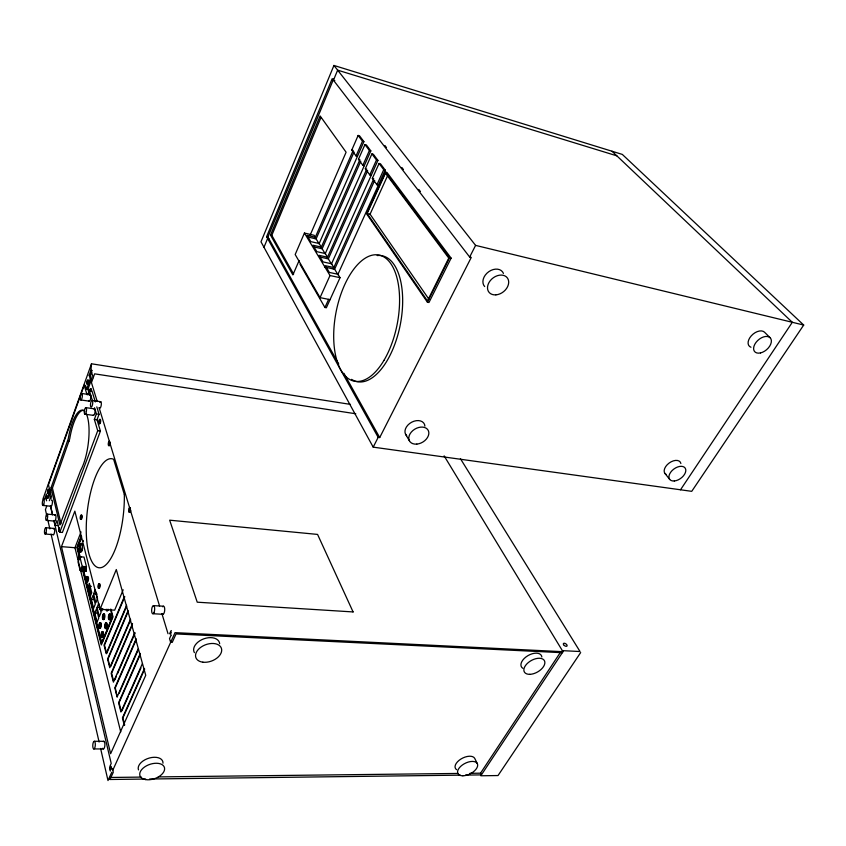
<?xml version="1.0" encoding="UTF-8"?>
<svg xmlns="http://www.w3.org/2000/svg" width="846" height="846" viewBox="0 0 846 846"><rect width="100%" height="100%" fill="white"/><g stroke="black" fill="none" stroke-linecap="round" stroke-linejoin="round"><path stroke-width="1.27" d="M81.195 568.427C80.698 576.961 83.839 562.262 80.159 570.458C89.211 573.26 84.685 569.326 86.461 566.704L84.018 557.08L79.81 556.753L78.128 562.294L80.159 570.458M350.466 404.388L91.495 363.791L90.956 370.305L89.168 375.254L90.311 378.976L86.62 389.192L87.921 389.382L89.285 393.95M86.07 413.387A33.428 10.247 -82.3 0 1 80.761 470.133L59.918 525.017L51.003 487.941L68.304 438.609A33.428 10.247 -82.3 0 1 84.822 411.547M61.06 523.875L52.42 488.089L69.742 438.788A33.406 10.268 -82.4 0 1 83.786 410.331M79.08 559.185C79.894 553.929 76.796 560.56 78.974 559.523M85.89 570.183L85.88 569.115M85.319 569.072L83.31 568.586M91.495 363.791L42.956 498.971L46.075 498.59L46.593 500.821M86.62 389.192L85.509 385.448L84.209 385.258L48.465 484.737L51.12 495.83L49.343 500.726M44.827 498.463L46.414 494.053L47.344 497.987L48.592 498.114L50.675 492.361M46.075 498.59L46.868 496.38M87.921 389.382L91.611 379.177L90.469 375.455L91.812 371.743M47.344 497.987L50.252 489.929M46.646 506.289L45.42 509.673L46.911 516.092M87.751 394.775L89.327 390.44L91.939 390.82L95.312 401.935M57.74 525.599L55.159 525.366L56.989 520.417L59.812 532.24L62.414 532.462L100.41 431.079L97.015 419.764L99.045 414.286L96.804 406.873M59.812 532.24L97.713 430.73L94.35 419.405L96.381 413.927L94.519 407.74M100.018 609.332L116.304 569.527L145.734 675.298L110.625 753.701L61.472 546.632L74.85 511.143L100.018 609.332L114.675 610.167L123.167 589.799M120.735 731.927L74.956 547.732L81.026 531.923M81.438 535.581L76.88 547.436L79.418 557.567M79.936 557.599L77.367 547.362L81.597 536.364M80.317 557.525L77.779 547.394L81.459 537.845M88.999 586.215L90.575 593.458L88.999 586.215L91.357 586.373M91.357 599.423L92.997 595.351L95.249 604.234L93.599 608.316L91.357 599.423L93.737 599.571M93.599 593.86L95.249 589.768L97.523 598.63L95.862 602.733L93.599 593.86L97.184 594.082M94.784 613.033L96.444 608.94L98.749 618.014L97.068 622.117L94.784 613.033L97.184 613.16M97.057 607.439L98.728 603.335L101.055 612.388L99.363 616.512L97.057 607.439L100.663 607.65M102.768 608.581L101.816 610.897L101.203 608.486M333.937 65.449L260.991 241.808L373.202 447.143L691.732 491.336L803.7 325.054L622.318 154.416L333.937 65.449L475.589 245.382L803.7 325.054M266.606 236.7L332.224 78.636L469.667 257.047L471.264 257.427L379.706 437.551L378.173 437.34L266.606 236.7L267.918 236.996L338.728 364.034M267.918 236.996L333.588 79.048M263.973 247.275L267.622 238.519L268.933 238.815M299.146 260.473L292.885 274.908L270.498 235.04L320.116 115.934L346.099 152.217L310.101 235.22M110.424 609.268L112.444 616.882L101.414 643.32L83.141 570.394M293.604 274.062L271.809 235.336L320.951 117.531M102.313 642.251L112.444 616.882M126.583 605.26L106.194 653.598L104.047 645.107L124.246 596.885M126.636 606.254L106.638 653.62L104.502 645.117L124.806 596.663M130.474 619.198L109.758 667.716L107.569 659.034L128.084 610.632M109.895 666.5L108.013 659.055L128.127 611.626M110.72 666.542L130.675 619.822M134.599 633.104L113.406 682.151L111.164 673.279L132.526 623.481M113.533 680.903L111.619 673.3L132.209 625.31M300.013 264.248L324.927 307.5L326.345 307.775L340.039 277.678L337.956 274.273L329.38 272.433L325.308 265.676L333.842 267.537L331.547 263.783L323.045 261.922L319.069 255.333L327.518 257.205L325.287 253.536L316.848 251.664L312.967 245.213L321.353 247.106L319.164 243.521L310.799 241.628L307.003 235.325L315.315 237.229L314.12 235.283L304.433 233.052L295.18 254.519L320.052 297.623L330.046 299.653M114.897 679.761L116.462 676.155M117.499 673.754L129.977 644.895M131.014 642.495L135.17 632.871M136.217 639.692L115.289 687.851L117.129 696.914L114.834 687.84L136.164 638.719M357.456 156.33L356.039 155.95L351.767 150.07L358.133 135.445L359.55 135.836L363.896 141.652L319.164 243.521M314.723 238.583L353.173 150.451L351.767 150.07M319.312 244.145L316.108 238.889L354.051 152.037M117.129 696.914L138.141 648.882M119.17 693.308L138.194 649.865M356.039 155.95L362.479 141.25L358.133 135.445M142.297 663.803L120.936 712.004L118.588 702.73L140.277 653.429M121.105 710.852L119.053 702.73L140.32 654.402M364.266 165.71L362.828 165.319L358.461 159.302L364.954 144.56L366.381 144.952L370.834 150.905L325.287 253.536M320.75 248.46L359.888 159.683L358.461 159.302M325.424 254.138L322.146 248.777L360.777 161.258M362.828 165.319L369.395 150.514L364.954 144.56M121.93 710.82L128.264 696.533M129.322 694.154L140.933 667.97M371.235 175.302L369.797 174.921L365.324 168.756L371.923 153.898L373.361 154.289L377.929 160.38L331.547 263.783M124.225 725.064L122.437 717.947L144.476 668.477M326.916 258.569L366.752 169.137L365.324 168.756M124.7 725.075L122.903 717.958L144.687 669.08M331.674 264.364L328.322 258.876L367.65 170.702M369.797 174.921L376.481 159.989L371.923 153.898M378.374 185.126L376.925 184.745L372.346 178.432L379.071 163.458L380.52 163.849L385.194 170.088L337.956 274.273M320.052 297.623L330.003 275.532L304.433 233.052M333.218 268.912L373.245 180.008M169.602 633.813L170.691 631.412A3.437 1.301 -85.6 0 1 171.326 630.534M338.072 274.834L334.635 269.218L374.693 180.388M170.606 636.224L169.517 638.624L170.649 642.315L172.235 642.389L176.063 633.94L562.326 652.7M376.925 184.745L383.735 169.697L379.071 163.458M111.767 772.239L108.002 780.551L100.589 748.456M112.804 770.198L175.027 632.649L562.992 651.695L480.803 775.771L498.019 775.549L580.673 652.562M385.501 172.066L366.561 213.805L427.399 302.181L428.954 302.508L451.119 258.136L386.971 172.457L385.501 172.066L449.554 257.766L451.119 258.136M145.671 779.05L109.98 779.494L113.29 772.229L112.391 768.432M367.175 213.488L385.459 173.219L448.782 258.093L427.442 300.901L367.175 213.488L370.072 214.197L429.049 299.399M324.927 307.5L328.629 299.357M370.072 214.197L387.838 175.175M81.205 571.05L85.975 570.891M427.399 302.181L449.554 257.766M373.202 447.143L378.173 437.34M469.667 257.047L475.589 245.382M81.343 568.142L82.231 566.397L79.81 556.753M469.964 773.307L480.528 773.181L560.581 652.129M680.512 489.781L792.311 322.294L611.986 151.223M110.837 777.453L141.197 777.104M158.361 776.903L458.088 773.445M149.636 779.007L460.235 775.158M465.522 775.095L481.385 774.894L480.528 773.181M93.737 748.943L103.307 748.943M94.34 741.276A3.849 1.258 -86.6 0 1 94.974 747.282A3.849 1.258 -86.6 0 1 92.827 746.775A3.849 1.258 -86.6 0 1 94.34 741.276L103.889 741.308M562.357 650.648L580.039 651.526L460.425 458.691M152.862 613.731L162.897 614.291M153.443 605.63L163.468 606.233M81.015 570.659L85.848 571.156M81.1 570.902L85.71 571.325M81.459 567.994L85.954 568.279M81.829 568.11L86.07 568.417M81.914 568.353L86.155 568.66M81.967 568.671L86.207 568.977M81.988 569.041L86.229 569.358M81.977 569.453L86.207 569.76M81.925 569.866L86.165 570.172M81.84 570.246L86.081 570.564M82.231 566.397L86.461 566.704M78.837 556.901L81.068 557.102M61.472 546.632L74.956 547.732M45.166 534.006L53.414 534.714M45.716 527.714L53.954 528.443M46.424 520.385L54.683 521.136M46.974 514.093L55.223 514.865M42.998 505.464L51.151 506.257M51.003 487.941L52.42 488.089M68.04 440.755L69.478 440.935M97.713 430.73L100.41 431.079M94.35 419.405L97.015 419.764M84.864 414.202L93.42 415.365M96.381 413.927L99.045 414.286M85.954 407.666A3.321 1.026 -81.9 0 1 85.996 412.911A3.321 1.026 -81.9 0 1 84.293 412.235A3.321 1.026 -81.9 0 1 85.954 407.666L94.498 408.851M80.74 399.957L89.19 401.152M92.14 400.465A3.352 1.047 -81.8 0 1 92.193 405.742A3.352 1.047 -81.8 0 1 90.459 405.086A3.352 1.047 -81.8 0 1 92.14 400.465L100.727 401.691M81.819 393.496A3.278 0.994 -81.7 0 1 81.84 398.646A3.278 0.994 -81.7 0 1 80.19 398.043A3.278 0.994 -81.7 0 1 81.819 393.496L90.258 394.712M90.311 378.976L91.611 379.177M355.785 413.768L94.615 373.847L91.453 382.593L97.227 401.522M89.168 375.254L90.469 375.455M92.256 370.495L90.956 370.305L93.229 377.676M330.003 275.532L340.039 277.678M324.695 267.061L334.635 269.218M319.672 256.973L328.322 258.876M270.498 235.04L271.809 235.336M313.57 246.842L322.146 248.777M307.595 236.954L316.108 238.889M372.346 178.432L373.784 178.813M383.735 169.697L385.194 170.088M376.481 159.989L377.929 160.38M369.395 150.514L370.834 150.905M362.479 141.25L363.896 141.652M334.815 80.634L333.451 80.233L337.639 70.155L616.85 155.833M85.573 571.399L85.192 570.648M770.061 337.67L764.435 332.129A10.342 6.398 -41.2 0 0 751.269 335.851A10.342 6.398 -41.2 0 0 750.962 347.241M664.924 473.422L669.672 479.386M384.877 145.491L386.485 147.585M401.829 167.466L403.447 169.56M418.781 189.43L420.399 191.524M444.129 455.867L562.992 651.695M405.509 434.135L409.327 440.681M343.846 373.223L379.706 437.551M477.25 763.483L474.68 758.312A10.871 5.848 -27.1 0 0 460.869 759.074A10.871 5.848 -27.1 0 0 456.629 769.68M99.151 407.835L159.566 605.969M161.872 613.54L168.026 633.739M89.327 390.44L92.299 400.327M84.209 385.258L87.011 394.68M110.985 609.247L113.015 616.882L101.287 644.98L82.591 570.236M83.701 570.965L85.541 578.304M86.493 582.101L101.573 642.209M50.506 505.654L52.547 514.283M53.996 520.438L55.159 525.366M50.4 505.887L52.515 514.854M54.028 521.263L111.207 763.42L110.266 765.493A3.268 1.1 -87.1 0 0 110.34 771.055M109.515 777.474L109.98 779.494M47.799 519.941L49.872 528.93M51.056 534.059L99.109 742.037M666.098 474.426A9.539 5.795 -36.4 0 1 669.101 463.079A9.539 5.795 -36.4 0 1 680.882 463.471M406.683 435.732A10.702 7.603 -30.7 0 1 411.706 422.196A10.702 7.603 -30.7 0 1 424.914 426.098M484.673 286.551A11.58 8.629 -38.5 0 1 488.819 271.661A11.58 8.629 -38.5 0 1 503.444 273.417M377.157 255.545A64.19 31.239 -78.9 0 1 399.999 326.091A64.19 31.239 -78.9 0 1 351.587 379.357M93.927 409.094A3.31 1.047 -81.9 0 1 95.016 412.076A3.31 1.047 -81.9 0 1 93.176 415.153M89.412 395.41A3.268 1.015 -81.7 0 1 90.765 395.695A3.268 1.015 -81.7 0 1 90.215 400.073A3.268 1.015 -81.7 0 1 88.777 400.539M171.315 635.558A1.713 0.645 -85.6 0 1 170.776 634.056A1.713 0.645 -85.6 0 1 171.378 632.195M111.26 768.951A1.629 0.55 -87.1 0 1 110.34 768.813A1.629 0.55 -87.1 0 1 110.889 766.381A1.629 0.55 -87.1 0 1 111.344 768.57M51.437 500.24A3.12 0.909 -83.1 0 1 52.399 501.636A3.12 0.909 -83.1 0 1 51.743 505.559A3.12 0.909 -83.1 0 1 50.57 505.517M59.654 530.759A2.126 0.635 -83.5 0 1 58.691 530.749A2.126 0.635 -83.5 0 1 59.146 527.597M105.433 624.221A2.929 0.983 -85 0 1 106.86 623.164A2.929 0.983 -85 0 1 106.913 627.161A2.929 0.983 -85 0 1 105.475 628.218M105.316 627.753A2.929 0.983 -85 0 1 105.285 624.93M103.223 741.667A3.839 1.28 -86.7 0 1 104.756 742.904A3.839 1.28 -86.7 0 1 104.375 747.822A3.839 1.28 -86.7 0 1 102.715 748.276M99.849 402.379A3.342 1.058 -81.8 0 1 101.256 402.696A3.342 1.058 -81.8 0 1 100.706 407.169A3.342 1.058 -81.8 0 1 99.204 407.624M87.878 380.288A2.147 0.666 -81.5 0 1 88.587 382.064A2.147 0.666 -81.5 0 1 87.445 384.274A2.147 0.666 -81.5 0 1 87.519 380.986M103.127 615.285A2.908 0.973 -84.9 0 1 104.608 614.344A2.908 0.973 -84.9 0 1 104.46 618.585A2.908 0.973 -84.9 0 1 103.011 618.786M82.559 548.61A4.325 1.364 -83.8 0 1 80.402 551.687A4.325 1.364 -83.8 0 1 80.37 545.416A4.325 1.364 -83.8 0 1 82.538 544.507M48.222 490.12A2.052 0.592 -82.9 0 1 49.089 489.866A2.052 0.592 -82.9 0 1 48.846 492.742A2.052 0.592 -82.9 0 1 47.968 492.985M60.066 530.802A2.126 0.635 -83.5 0 1 59.146 530.981M59.146 528.983A2.126 0.635 -83.5 0 1 59.558 527.64M99.701 419.838A2.231 0.709 -82 0 1 100.695 420.917A2.231 0.709 -82 0 1 99.617 423.793A2.231 0.709 -82 0 1 99.363 420.748M90.279 389.615A2.168 0.677 -81.6 0 1 91.167 388.885A2.168 0.677 -81.6 0 1 91.305 391.106M89.951 391.212A2.168 0.677 -81.6 0 1 90.131 390.112M89.528 391.148A2.168 0.666 -81.6 0 1 90.511 388.674A2.168 0.666 -81.6 0 1 90.892 391.042M54.704 515.404A3.162 0.941 -83.3 0 1 55.868 515.817A3.162 0.941 -83.3 0 1 55.519 519.856A3.162 0.941 -83.3 0 1 54.229 520.829M51.067 498.759A2.062 0.603 -83 0 1 51.172 496.327M130.284 508.076A2.443 0.846 -83.4 0 1 129.745 512.031A2.443 0.846 -83.4 0 1 128.666 510.318A2.443 0.846 -83.4 0 1 129.946 507.537M130.792 510.413A2.443 0.846 -83.4 0 1 129.935 512.338A2.443 0.846 -83.4 0 1 129.163 511.322M129.343 508.911A2.443 0.846 -83.4 0 1 129.956 507.674M81.163 515.457A2.221 0.698 -83.4 0 1 82.104 516.747A2.221 0.698 -83.4 0 1 81.068 519.476A2.221 0.698 -83.4 0 1 80.835 516.314M110.297 442.617A2.284 0.751 -82.4 0 1 109.832 445.091A2.284 0.751 -82.4 0 1 108.944 445.556M108.732 444.827A2.284 0.751 -82.4 0 1 108.711 443.738M109.071 442.067A2.284 0.751 -82.4 0 1 109.462 441.358M99.056 584.036A2.358 0.783 -84.4 0 1 100.092 585.379A2.358 0.783 -84.4 0 1 99.098 588.393A2.358 0.783 -84.4 0 1 98.58 585.485M162.675 606.793A4.04 1.502 -85.1 0 1 164.526 607.65A4.04 1.502 -85.1 0 1 164.156 612.832A4.04 1.502 -85.1 0 1 162.178 613.762M53.435 528.962A3.162 0.941 -83.5 0 1 54.588 529.416A3.162 0.941 -83.5 0 1 54.239 533.456A3.162 0.941 -83.5 0 1 52.97 534.386M108.944 616.068A2.94 0.994 -84.9 0 1 110.477 614.196A2.94 0.994 -84.9 0 1 110.519 618.553A2.94 0.994 -84.9 0 1 108.975 618.902M138.511 769.902A12.849 7.54 -18.9 0 1 149.467 757.995A12.849 7.54 -18.9 0 1 162.982 763.219M194.4 652.636A13.536 8.682 -20.4 0 1 203.96 638.772A13.536 8.682 -20.4 0 1 219.674 643.69M107.791 609.321A2.919 0.973 -84.8 0 1 106.829 610.791A2.919 0.973 -84.8 0 1 106.088 609.363M522.849 668.319A11.484 6.546 -29.7 0 1 527.83 655.703A11.484 6.546 -29.7 0 1 541.863 656.982M108.235 609.342A2.919 0.983 -84.8 0 1 107.273 610.823A2.919 0.983 -84.8 0 1 106.533 609.384M87.106 577.416A2.771 0.888 -84.3 0 1 88.344 577.152A2.771 0.888 -84.3 0 1 88.196 580.832A2.771 0.888 -84.3 0 1 86.948 581.741M83.363 541.271A4.346 1.375 -83.7 0 1 83.215 540.414M99.627 623.703A2.898 0.962 -85 0 1 100.97 623.037A2.898 0.962 -85 0 1 101.002 626.812A2.898 0.962 -85 0 1 99.68 628.134M99.352 627.214A2.898 0.962 -85 0 1 99.458 624.359M82.527 547.51A3.786 1.195 -83.8 0 1 80.603 551.296A3.786 1.195 -83.8 0 1 80.571 545.427A3.786 1.195 -83.8 0 1 82.517 545.659M109.885 616.459C109.081 621.45 108.616 613.16 109.885 616.459M101.615 634.415C102.281 638.741 102.937 630.133 101.615 634.415M105.253 625.659C105.93 629.984 106.575 621.345 105.253 625.659M99.352 625.437C100.008 629.71 100.653 621.176 99.352 625.437M81.724 569.273C81.301 572.012 81.047 567.539 81.724 569.273M86.218 579.288C86.842 583.275 87.434 575.121 86.218 579.288M78.456 558.497C78.815 560.782 79.164 556.097 78.456 558.497M102.969 616.501C103.297 621.186 104.534 612.737 102.969 616.501M89.412 583.444L88.132 586.659L90.469 595.922L91.759 592.697L89.412 583.444M353.089 611.933L197.234 602.193L169.665 520.184L317.567 534.418L353.089 611.933M124.33 494.476L113.639 459.315A54.905 18.094 -83.4 0 0 87.001 514.093A54.905 18.094 -83.4 0 0 103.043 566.905A54.905 18.094 -83.4 0 0 124.33 494.476M674.325 480.972A9.592 5.795 -36.3 0 0 685.715 469.371A9.592 5.795 -36.3 0 0 672.052 470.619A9.592 5.795 -36.3 0 0 674.325 480.972M416.803 444.108A10.765 7.603 -30.7 0 0 428.34 430.625A10.765 7.603 -30.7 0 0 411.304 432.105A10.765 7.603 -30.7 0 0 416.803 444.108M760.48 352.93A10.406 6.398 -41.1 0 0 771.013 339.045A10.406 6.398 -41.1 0 0 756.007 342.408A10.406 6.398 -41.1 0 0 760.48 352.93M495.883 294.863A11.654 8.64 -38.3 0 0 508.182 279.381A11.654 8.64 -38.3 0 0 490.225 280.703A11.654 8.64 -38.3 0 0 495.883 294.863M383.957 360.364A64.275 31.154 -79 0 0 382.286 256.105A64.275 31.154 -79 0 0 333.705 337.945A64.275 31.154 -79 0 0 383.957 360.364M43.738 504.375A3.13 0.899 -83.1 0 0 43.77 499.299A3.13 0.899 -83.1 0 0 42.3 503.412A3.13 0.899 -83.1 0 0 43.738 504.375M563.563 644.684A2.178 1.142 34.5 0 0 566.862 646.154A2.178 1.142 34.5 0 0 565.223 643.478A2.178 1.142 34.5 0 0 563.563 644.684M47.175 519.307A3.173 0.92 -83.3 0 0 47.207 514.146A3.173 0.92 -83.3 0 0 45.716 518.27A3.173 0.92 -83.3 0 0 47.175 519.307M87.857 383.407A2.147 0.666 -81.5 0 0 87.836 380.044A2.147 0.666 -81.5 0 0 86.757 383.048A2.147 0.666 -81.5 0 0 87.857 383.407M48.444 492.7A2.052 0.592 -82.9 0 0 48.465 489.379A2.052 0.592 -82.9 0 0 47.492 492.086A2.052 0.592 -82.9 0 0 48.444 492.7M99.902 422.873A2.231 0.709 -82 0 0 99.86 419.341A2.231 0.709 -82 0 0 98.728 422.387A2.231 0.709 -82 0 0 99.902 422.873M529.818 674.336A11.527 6.535 -29.7 0 0 544.845 662.058A11.527 6.535 -29.7 0 0 528.401 662.481A11.527 6.535 -29.7 0 0 529.818 674.336M154.014 612.515A4.061 1.481 -85.1 0 0 153.824 605.757A4.061 1.481 -85.1 0 0 151.646 610.77A4.061 1.481 -85.1 0 0 154.014 612.515M109.938 618.912A2.94 0.994 -84.9 0 0 109.885 613.995A2.94 0.994 -84.9 0 0 108.383 617.569A2.94 0.994 -84.9 0 0 109.938 618.912M106.268 627.732A2.94 0.983 -85 0 0 106.205 622.846A2.94 0.983 -85 0 0 104.714 626.421A2.94 0.983 -85 0 0 106.268 627.732M102.609 636.499A2.929 0.973 -85.1 0 0 102.556 631.613A2.929 0.973 -85.1 0 0 101.086 635.166A2.929 0.973 -85.1 0 0 102.609 636.499M145.449 779.568A12.912 7.529 -19 0 0 164.61 769.173A12.912 7.529 -19 0 0 146.464 765.831A12.912 7.529 -19 0 0 145.449 779.568M202.881 662.185A13.599 8.682 -20.5 0 0 221.673 649.506A13.599 8.682 -20.5 0 0 201.285 646.947A13.599 8.682 -20.5 0 0 202.881 662.185M103.952 618.743A2.908 0.973 -84.9 0 0 103.889 613.9A2.908 0.973 -84.9 0 0 102.419 617.474A2.908 0.973 -84.9 0 0 103.952 618.743M462.878 775.793A10.913 5.837 -27.1 0 0 477.683 764.964A10.913 5.837 -27.1 0 0 462.297 765.038A10.913 5.837 -27.1 0 0 462.878 775.793M45.917 532.948A3.173 0.92 -83.4 0 0 45.948 527.767A3.173 0.92 -83.4 0 0 44.457 531.87A3.173 0.92 -83.4 0 0 45.917 532.948M81.628 550.545A4.325 1.364 -83.8 0 0 81.597 543.46A4.325 1.364 -83.8 0 0 79.461 549.001A4.325 1.364 -83.8 0 0 81.628 550.545M100.441 627.203A2.898 0.962 -85 0 0 100.166 622.582A2.898 0.962 -85 0 0 98.845 626.548A2.898 0.962 -85 0 0 100.441 627.203M87.127 581.149A2.781 0.888 -84.2 0 0 87.106 576.56A2.781 0.888 -84.2 0 0 85.721 580.049A2.781 0.888 -84.2 0 0 87.127 581.149M81.311 518.683A2.221 0.698 -83.4 0 0 81.301 515.077A2.221 0.698 -83.4 0 0 80.201 517.964A2.221 0.698 -83.4 0 0 81.311 518.683M103.053 636.52A2.919 0.973 -85.1 0 0 103.001 631.634A2.919 0.973 -85.1 0 0 101.531 635.187A2.919 0.973 -85.1 0 0 103.053 636.52M99.257 587.632A2.358 0.772 -84.4 0 0 99.215 583.719A2.358 0.772 -84.4 0 0 98.03 586.68A2.358 0.772 -84.4 0 0 99.257 587.632M109.483 444.816A2.295 0.751 -82.4 0 0 109.43 441.168A2.295 0.751 -82.4 0 0 108.256 444.266A2.295 0.751 -82.4 0 0 109.483 444.816"/></g></svg>
